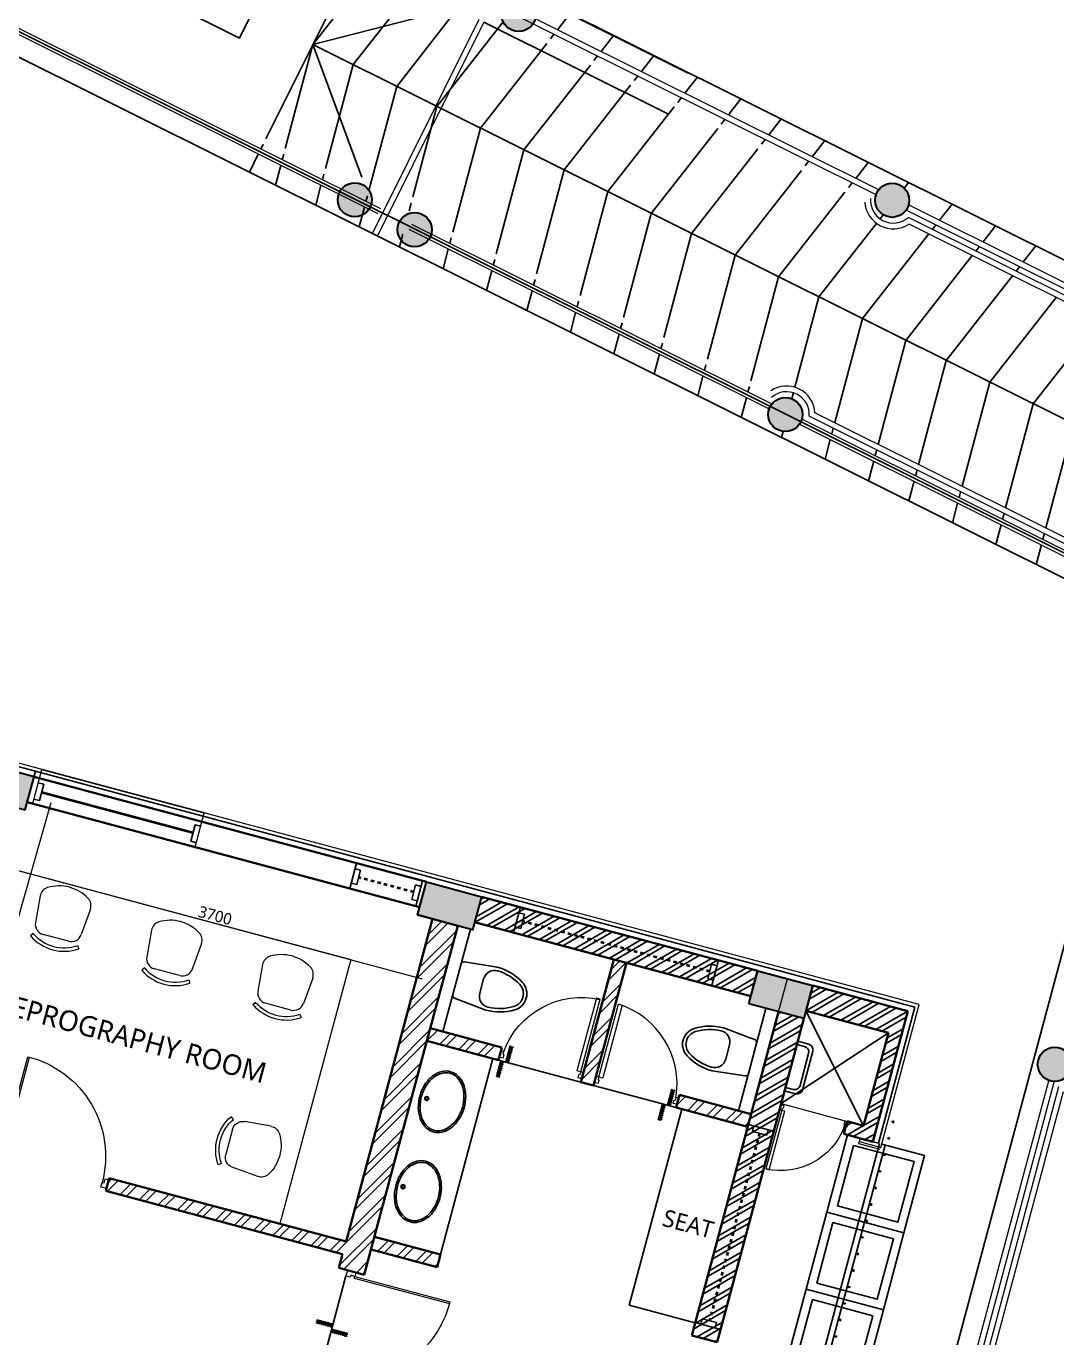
# Model space of a CAD drawing. Header units: millimetres. Extents: x 897770 to 1185420, y -692043 to -233237.
# Drawn here: x 955217 to 964262, y -363403 to -351896 of the extents above; entities that cross this region are included whole.
import ezdxf

# ---------------------------------------------------------------- set-up
doc = ezdxf.new("R2010")
doc.units = ezdxf.units.MM
doc.header["$MEASUREMENT"] = 0
doc.header["$PDMODE"] = 67
doc.linetypes.add('Dash', pattern=[6, 3, -3])
doc.layers.get('Defpoints').update_dxf_attribs({"color": 6})
for name, color, linetype in [('A-Anno Tags', 6, 'Continuous'), ('A-Ele 10', 3, 'Continuous'), ('A-Elevation', 4, 'Continuous'), ('A-Sanitory', 8, 'Continuous'), ('A-Steps', 3, 'Continuous'), ('A-Wall Patt', 8, 'Continuous'), ('A-Window', 4, 'Continuous'), ('S-Conc Patt', 9, 'Continuous')]:
    doc.layers.add(name, color=color, linetype=linetype)
for name, color, linetype, lineweight in [('A-Detail Lines', 8, 'Continuous', 25), ('A-Door', 4, 'Continuous', 9), ('A-Wall Sec', 1, 'Continuous', 30), ('A-WIN', 5, 'Continuous', 25), ('DW Tags', 7, 'Continuous', 13), ('ele l', 6, 'Continuous', 15), ('elevation', 4, 'Continuous', 13), ('frntr', 32, 'Continuous', 13), ('I-Furniture', 34, 'Continuous', 13), ('P-SANR-FIXT', 6, 'Continuous', 9), ('S-Concrete', 40, 'Continuous', 30), ('ST CLADDING PLAN', 6, 'Continuous', 9), ('text', 7, 'Continuous', 5)]:
    doc.layers.add(name, color=color, linetype=linetype, lineweight=lineweight)
doc.styles.get("Standard").update_dxf_attribs({"font": 'trebuc.ttf'})
doc.dimstyles.new('IIITD_WD_M @ 50', dxfattribs={"dimscale": 50, "dimtxt": 2, "dimasz": 0.5, "dimexe": 0.5, "dimexo": 0.25, "dimgap": 0.3, "dimtad": 1, "dimdec": 0, "dimrnd": 1, "dimzin": 0, "dimdsep": 46, "dimtxsty": 'Standard', "dimblk": 'ARCHTICK', "dimcen": 0.2, "dimdle": 1, "dimclrd": 8, "dimclre": 9, "dimadec": 0, "dimazin": 0, "dimtfac": 1, "dimtdec": 0, "dimtofl": 0, "dimtmove": 0, "dimatfit": 0, "dimfxl": 1, "dimtolj": 1, "dimtzin": 0, "dimlwd": -1, "dimlwe": -1, "dimarcsym": 0})

# ---------------------------------------------------------------- blocks, each defined once
blk = doc.blocks.new('wqwergtqwerg')
at = {"layer": 'A-Anno Tags'}
blk.add_lwpolyline([(544914.2, -431225.5), (546524.5, -430984.8), (546573.3, -431311.2), (544963, -431552)], close=True, dxfattribs=at)
blk = doc.blocks.new('A$C703F5119')
at = {"layer": 'A-Detail Lines'}
blk.add_line((-32, 13759), (-19, 13807), dxfattribs=at)
at = {"layer": 'A-WIN', "color": 2, "lineweight": 40, "elevation": 0}
blk.add_lwpolyline([(1363, 13266), (35, 13622)], dxfattribs=at)
blk.add_lwpolyline([(1363, 13266), (35, 13622)], dxfattribs=at)
at = {"layer": 'A-Window'}
blk.add_line((1382, 13142, 0), (-91, 13537), dxfattribs=at)
at = {"layer": 'A-Window', "elevation": 0}
for points in [[(1462, 13442), (37, 13823)], [(1431, 13326), (1383, 13339), (1344, 13194), (1392, 13181)]]:
    blk.add_lwpolyline(points, dxfattribs=at)
at = {"layer": 'A-Window'}
blk.add_lwpolyline([(6, 13707), (55, 13694), (16, 13550), (-33, 13563)], dxfattribs=at)
at = {"layer": 'ST CLADDING PLAN'}
for p, q in [((-43, 13524), (37, 13823)), ((1382, 13142, 0), (1462, 13442, 0)), ((1382, 13142, 0), (1430, 13129, 0))]:
    blk.add_line(p, q, dxfattribs=at)
blk = doc.blocks.new('block outer')
at = {"layer": 'S-Conc Patt'}
for points in [[(858410, -272461, 1), (858582, -272216, 1)], [(857012, -274107, -1), (857104, -273821, -1)], [(857497, -274349, 1), (857669, -274103, 1)]]:
    blk.add_hatch(color=256, dxfattribs=at).paths.add_polyline_path(points)
h = blk.add_hatch(color=256, dxfattribs=at)
edge = h.paths.add_edge_path()
edge.add_arc((861774, -273968), 150, 0, 360)
h = blk.add_hatch(color=256, dxfattribs=at)
edge = h.paths.add_edge_path()
edge.add_arc((860837, -275848), 150, 0, 360)
h = blk.add_hatch(color=256, dxfattribs=at)
edge = h.paths.add_edge_path()
edge.add_arc((863201, -281549), 150, 0, 360)
at = {"layer": 'A-Steps'}
for p, q in [((859985, -272853), (858423, -272074)), ((859806, -273211), (858191, -272406))]:
    blk.add_line(p, q, dxfattribs=at)
at = {"layer": 'ele l'}
for p, q in [((858146, -272383), (857209, -274263)), ((858191, -272406), (857254, -274285))]:
    blk.add_line(p, q, dxfattribs=at)
at = {"layer": 'S-Concrete'}
for centre in [(858496, -272338), (857058, -273964), (861774, -273968), (857583, -274226), (860837, -275848), (863201, -281549, 0)]:
    blk.add_circle(centre, 150, dxfattribs=at)
blk = doc.blocks.new('gf colmn')
at = {"layer": 'S-Conc Patt'}
for points in [[(706939, -274434), (707017, -274144), (706534, -274015), (706456, -274304)], [(709847, -275213), (709924, -274923), (709441, -274794), (709364, -275084)]]:
    blk.add_hatch(color=256, dxfattribs=at).paths.add_polyline_path(points)
at = {"layer": 'S-Concrete', "elevation": 0}
for points in [[(706456, -274304), (706534, -274015), (707017, -274144), (706939, -274434)], [(709364, -275084), (709441, -274794), (709924, -274923), (709847, -275213)]]:
    blk.add_lwpolyline(points, close=True, dxfattribs=at)
blk = doc.blocks.new('perg colmn')
at = {"color": 6}
blk.add_blockref('gf colmn', (151142, -5934, 0), dxfattribs=at)
blk = doc.blocks.new('Flush - 750 x 2100 mm-11-03_ff')
at = {"layer": 'A-Door'}
blk.add_arc((360, 24), 734, 185.7462, 267.6231, dxfattribs=at)
at = {"layer": 'ele l'}
for p, q in [((-395, 6), (-360, 6)), ((-395, 6), (-395, -50)), ((-360, 6), (-360, -24)), ((320, 6), (320, -24)), ((355, 6), (320, 6)), ((355, 6), (355, -50)), ((-395, -50), (-370, -50)), ((-370, -24), (-360, -24)), ((-370, -50), (-370, -24)), ((330, -50), (295, -50)), ((295, -710), (295, -50)), ((330, -24), (320, -24)), ((330, -50), (330, -24)), ((330, -50), (330, -710)), ((355, -50), (330, -50)), ((330, -710), (295, -710))]:
    blk.add_line(p, q, dxfattribs=at)
blk = doc.blocks.new('basin2')
for points in [[(278, -206, 0.12976), (261, -133, 0.106426), (201, -63, 0.084431), (116, -18, 0.073534), (7, 0, 0.073534), (-102, -14, 0.084431), (-188, -55, 0.106426), (-251, -122, 0.12976), (-272, -195, 0.12976), (-254, -269, 0.106426), (-194, -339, 0.084431), (-109, -383, 0.073534), (-1, -402, 0.073534), (108, -388, 0.084431), (195, -347, 0.106426), (258, -279, 0.12976)], [(263, -201, 0.119977), (247, -140, 0.106426), (192, -75, 0.084431), (111, -33, 0.073534), (7, -15, 0.073534), (-97, -28, 0.084431), (-180, -67, 0.106426), (-238, -130, 0.12976), (-257, -196, 0.009633), (-257, -201, 0.119977), (-240, -262, 0.106426), (-185, -327, 0.084431), (-104, -369, 0.073534), (0, -387, 0.073534), (104, -373, 0.084431), (187, -334, 0.106426), (245, -272, 0.12976), (263, -206, 0.009633)]]:
    blk.add_lwpolyline(points, format="xyb", close=True)
for radius in [17.8, 12.2]:
    blk.add_circle((-4, -64), radius)
blk = doc.blocks.new('weweewwer')
at = {"layer": 'A-Detail Lines'}
for p, q in [((958916, -372539, 0), (958848, -372521, 0)), ((958953, -372518, 0), (958856, -372492, 0)), ((958897, -372917, 0), (958988, -372579, 0)), ((958876, -372881, 0), (958951, -372600, 0)), ((958836, -372953, 0), (958740, -372927, 0)), ((958815, -372916, 0), (958747, -372898, 0))]:
    blk.add_line(p, q, dxfattribs=at)
for centre, start, end in [((958903, -372588, 0), 345, 75), ((958940, -372566, 0), 345, 75), ((958828, -372868, 0), 255, 345), ((958849, -372904, 0), 255, 345)]:
    blk.add_arc(centre, 50, start, end, dxfattribs=at)
blk = doc.blocks.new('trhedhyjeyrthe5654')
blk.add_line((959558, -373861, 0), (959569, -373863, 0))
blk.add_circle((959576, -373865, 0), 6.97)
blk = doc.blocks.new('ABL_Door_S - 1000 x 2100-11-3 Second Floor Lvl')
at = {"layer": 'A-Door'}
blk.add_arc((-450, -2.5), 900, 269.04503, 0, dxfattribs=at)
at = {"layer": 'ele l'}
for p, q in [((-500, 37.5), (-450, 37.5)), ((-500, -37.5), (-500, 37.5)), ((-450, 37.5), (-450, -2.5)), ((450, 37.5), (450, -2.5)), ((500, 37.5), (450, 37.5)), ((500, -37.5), (500, 37.5)), ((-500, -37.5), (-465, -37.5)), ((-465, -2.5), (-450, -2.5)), ((-465, -37.5), (-465, -2.5)), ((-465, -37.5), (-465, -902.4)), ((-450, -37.5), (-465, -37.5)), ((-450, -37.5), (-450, -902.5)), ((465, -2.5), (450, -2.5)), ((465, -37.5), (465, -2.5)), ((500, -37.5), (465, -37.5))]:
    blk.add_line(p, q, dxfattribs=at)
blk = doc.blocks.new('block rt')
at = {"layer": 'S-Conc Patt'}
h = blk.add_hatch(color=256, dxfattribs=at)
h.dxf.hatch_style = 1
h.paths.add_polyline_path([(853460, -278819), (853382, -279109), (854155, -279316), (854233, -279026)])
for points in [[(858082, -280368), (858159, -280079), (857676, -279949), (857599, -280239)], [(860989, -281147), (861067, -280858), (860584, -280728), (860506, -281018)]]:
    blk.add_hatch(color=256, dxfattribs=at).paths.add_polyline_path(points)
at = {"layer": 'S-Concrete'}
for points in [[(854155, -279316), (854233, -279026), (853460, -278819), (853382, -279109)], [(857599, -280239), (857676, -279949), (858159, -280079), (858082, -280368)], [(860506, -281018), (860584, -280728), (861067, -280858), (860989, -281147)]]:
    blk.add_lwpolyline(points, close=True, dxfattribs=at)
blk = doc.blocks.new('block rt lft')
at = {"color": 6}
blk.add_blockref('block rt', (0, 0), dxfattribs=at)
blk = doc.blocks.new('ERGTERGER')
at = {"layer": 'A-Window'}
for p, q in [((958058, -359462, 0), (958117, -359240, 0)), ((958104, -359288, 0), (958152, -359301, 0)), ((958119, -359427, 0), (958152, -359301, 0)), ((958070, -359414, 0), (958119, -359427, 0)), ((958602, -359556, 0), (958635, -359430, 0)), ((958635, -359430, 0), (958684, -359443, 0)), ((958637, -359617, 0), (958697, -359395, 0)), ((958602, -359556, 0), (958650, -359569, 0))]:
    blk.add_line(p, q, dxfattribs=at)
at = {"layer": 'A-Window', "color": 2, "linetype": 'Dash', "lineweight": 40, "ltscale": 10}
blk.add_line((958619, -359493, 0), (958136, -359364, 0), dxfattribs=at)
blk = doc.blocks.new('VENT IIITD ACAD 1900')
at = {"layer": 'A-Window'}
for p, q in [((955419, -358755, 0), (955479, -358533, 0)), ((955466, -358581, 0), (955514, -358594, 0)), ((955481, -358720, 0), (955514, -358594, 0)), ((955432, -358707, 0), (955481, -358720, 0)), ((957158, -359221, 0), (957218, -358999, 0)), ((957123, -359160, 0), (957156, -359034, 0)), ((957156, -359034, 0), (957205, -359047, 0)), ((957123, -359160, 0), (957171, -359173, 0))]:
    blk.add_line(p, q, dxfattribs=at)
at = {"layer": 'A-Window', "color": 2, "linetype": 'Dash', "lineweight": 40, "ltscale": 10}
blk.add_line((957140, -359097, 0), (955497, -358657, 0), dxfattribs=at)
blk = doc.blocks.new('erhgswrtyw2435y435y')
at = {"layer": 'A-Wall Patt'}
for p, q in [((813016, -360501, 0), (804526, -358226, 0)), ((812696, -361696, 0), (813016, -360501, 0)), ((812648, -361683, 0), (812696, -361696, 0))]:
    blk.add_line(p, q, dxfattribs=at)
at = {"layer": 'ST CLADDING PLAN'}
for p, q in [((813053, -360479, 0), (804485, -358184, 0)), ((812717, -361732, 0), (813053, -360479, 0)), ((812529, -361682, 0), (812537, -361653, 0)), ((812529, -361682, 0), (812717, -361732, 0))]:
    blk.add_line(p, q, dxfattribs=at)
at = {"layer": 'A-Window', "ltscale": 5}
for name, p in [('ERGTERGER', (-150001, 0)), ('VENT IIITD ACAD 1900', (-145924, -1092, 0))]:
    blk.add_blockref(name, p, dxfattribs=at)
at = {"layer": 'A-Window', "ltscale": 5, "rotation": 90}
blk.add_blockref('VENT IIITD ACAD 1900', (452556, -1318749), dxfattribs=at)
blk = doc.blocks.new('chair1')
at = {"layer": 'frntr'}
for p, q in [((-320, 228), (-84, 207)), ((16, 201), (42, 219)), ((1, 115), (1, -115)), ((-320, -228), (-84, -207)), ((16, -201), (42, -219))]:
    blk.add_line(p, q, dxfattribs=at)
for centre, radius, start, end in [((-108, 0), 351, 148.407, 211.593), ((-328, 135), 92.9, 85.0303, 148.407), ((-92, 115), 92.9, 0, 85.0303), ((-278, 0), 356, 325.6197, 34.3803), ((-278, 0), 387, 325.6197, 34.3803), ((-92, -115), 92.9, 274.9697, 0), ((-328, -135), 92.9, 211.593, 274.9697)]:
    blk.add_arc(centre, radius, start, end, dxfattribs=at)
blk = doc.blocks.new('_ArchTick')
at = {"color": 0, "linetype": 'ByBlock', "const_width": 0.15}
blk.add_lwpolyline([(-0.5, -0.5), (0.5, 0.5)], dxfattribs=at)
blk = doc.blocks.new('*D2665')
at = {"layer": 'Defpoints', "color": 0, "transparency": 16777216}
for p in [(955071, -359283, 0), (958645, -360240, 0), (958645, -360240)]:
    blk.add_point(p, dxfattribs=at)
at = {"layer": 'P-SANR-FIXT', "color": 8, "transparency": 16777216}
blk.add_line((955023, -359270), (958693, -360253), dxfattribs=at)
at = {"layer": 'P-SANR-FIXT', "color": 9, "transparency": 16777216}
for p, q in [((955071, -359283), (955077, -359259)), ((958645, -360240), (958651, -360216))]:
    blk.add_line(p, q, dxfattribs=at)
at = {"layer": 'P-SANR-FIXT', "color": 8, "transparency": 16777216, "xscale": 25, "yscale": 25, "zscale": 25}
for p, rotation in [((955071, -359283), 164.999983372317), ((958645, -360240), 344.999983372317)]:
    blk.add_blockref('_ArchTick', p, dxfattribs=dict(at, rotation=rotation))
at = {"layer": 'P-SANR-FIXT', "color": 0, "transparency": 16777216, "insert": (956875, -359698), "char_height": 100, "attachment_point": 5, "rotation": 345}
blk.add_mtext('\\A1;3700', dxfattribs=at)
blk = doc.blocks.new('*D2666')
at = {"layer": 'Defpoints', "color": 0, "transparency": 16777216}
for p in [(955275, -358716, 0), (954450, -361601, 0), (954595, -361643)]:
    blk.add_point(p, dxfattribs=at)
at = {"layer": 'P-SANR-FIXT', "color": 8, "transparency": 16777216}
blk.add_line((955434, -358710), (954582, -361691), dxfattribs=at)
at = {"layer": 'P-SANR-FIXT', "color": 9, "transparency": 16777216}
for p, q in [((955324, -358730), (955444, -358765)), ((954499, -361615), (954619, -361649))]:
    blk.add_line(p, q, dxfattribs=at)
at = {"layer": 'P-SANR-FIXT', "color": 8, "transparency": 16777216, "xscale": 25, "yscale": 25, "zscale": 25}
for p, rotation in [((955420, -358758), 74.0451740225197), ((954595, -361643), 254.0451740225197)]:
    blk.add_blockref('_ArchTick', p, dxfattribs=dict(at, rotation=rotation))
at = {"layer": 'P-SANR-FIXT', "color": 0, "transparency": 16777216, "insert": (954944, -360182), "char_height": 100, "attachment_point": 5, "rotation": 74.0452}
blk.add_mtext('\\A1;3000', dxfattribs=at)

msp = doc.modelspace()

# ---------------------------------------------------------------- hatches: boundary and pattern name
at = {"layer": 'A-Detail Lines'}
h = msp.add_hatch(dxfattribs=at)
h.set_pattern_fill('ANSI31', color=256, scale=100, angle=75, style=0)
h.set_pattern_definition([(210, (991390.4, -360503.318), (-6.25, 10.8253175), [])])
h.paths.add_polyline_path([(959426, -360982.9), (959464, -360841.1), (959492.8, -360848.8), (959454.8, -360990.6)])
h.paths.add_polyline_path([(959343.9, -361112.8), (959381.9, -360971.1), (959410.7, -360978.8), (959372.7, -361120.5)])
h = msp.add_hatch(dxfattribs=at)
h.set_pattern_fill('ANSI31', color=256, scale=100, angle=75, style=0)
h.set_pattern_definition([(210, (992809.904, -360883.673), (-6.25, 10.8253175), [])])
h.paths.add_polyline_path([(960845.5, -361363.2), (960883.5, -361221.5), (960912.3, -361229.2), (960874.3, -361370.9)])
h.paths.add_polyline_path([(960763.4, -361493.2), (960801.4, -361351.4), (960830.2, -361359.1), (960792.2, -361500.9)])
h = msp.add_hatch(dxfattribs=at)
h.set_pattern_fill('ANSI31', color=256, scale=100, angle=345, style=0)
h.set_pattern_definition([(120, (958377.32, -395292.299), (10.8253175, 6.25), [])])
h.paths.add_polyline_path([(957897.8, -363327.9), (958039.5, -363365.9), (958031.8, -363394.7), (957890, -363356.7)])
h.paths.add_polyline_path([(957767.8, -363245.8), (957909.6, -363283.8), (957901.9, -363312.6), (957760.1, -363274.6)])
at = {"layer": 'A-Wall Patt'}
h = msp.add_hatch(dxfattribs=at)
h.set_pattern_fill('ANSI32', color=256, scale=300, angle=345, style=0)
h.paths.add_polyline_path([(959212.2, -359533.1), (959152.7, -359755.3), (961577.2, -360404.9), (961636.7, -360182.8)])
h = msp.add_hatch(dxfattribs=at)
h.set_pattern_fill('ANSI32', color=256, scale=400, style=0)
h.paths.add_polyline_path([(958733.7, -360797.4), (959004.2, -359788), (958782, -359728.4), (958023.7, -362558.6), (955946, -362001.9), (955916.2, -362113), (957993.9, -362669.7), (957961.5, -362790.4), (958183.7, -362850)])
h = msp.add_hatch(dxfattribs=at)
h.set_pattern_fill('ANSI32', color=256, scale=400, style=0)
h.paths.add_polyline_path([(960485.7, -360112.5), (960374.6, -360082.7), (960086, -361159.7), (960197.1, -361189.5)])
h = msp.add_hatch(dxfattribs=at)
h.set_pattern_fill('ANSI32', color=256, scale=300, angle=345, style=0)
h.set_pattern_definition([(30, (962490.21, -361585.22), (-56.25, 97.428), []), (30, (962541.44, -361598.95), (-56.25, 97.428), [])])
h.paths.add_polyline_path([(962566.6, -361541.9), (962421.7, -361503.1), (962419.5, -361511.4), (962426.7, -361513.4), (962415, -361557.2), (962407.7, -361555.2), (962391.9, -361614.2), (962425.8, -361623.3), (962425.8, -361623.3), (962536.8, -361653)], flags=17)
h.paths.add_polyline_path([(962955.2, -360536.1), (962119.7, -360312.2), (962060.1, -360534.3), (962784.6, -360728.5), (962536.8, -361653), (962647.9, -361682.8)])
h = msp.add_hatch(dxfattribs=at)
h.set_pattern_fill('ANSI32', color=256, scale=300, angle=345, style=0)
h.paths.add_polyline_path([(961220.2, -364077.7), (961118, -364050.3), (961088.3, -364161.4), (961170.8, -364183.5)])
h.paths.add_polyline_path([(961220.2, -364077.7), (961170.8, -364183.5), (961729.8, -364333.3), (961740, -364217)])
h.paths.add_polyline_path([(961842.5, -364244.4), (961740, -364217), (961729.8, -364333.3), (961812.7, -364355.5)])
h.paths.add_polyline_path([(961118, -364050.3), (960895.9, -363990.8), (960740.6, -364570.3), (960962.7, -364629.9)])
h.paths.add_polyline_path([(961058.9, -363382.3), (961281.1, -363441.8), (962042, -360602), (961819.8, -360542.4)])
h = msp.add_hatch(dxfattribs=at)
h.set_pattern_fill('ANSI32', color=256, scale=400, style=0)
h.paths.add_polyline_path([(959391.3, -360854.5), (958763.5, -360686.3), (958733.7, -360797.4), (959361.6, -360965.6)])
h = msp.add_hatch(dxfattribs=at)
h.set_pattern_fill('ANSI32', color=256, scale=400, style=0)
h.paths.add_polyline_path([(961579.1, -361440.7), (960951.3, -361272.5), (960921.5, -361383.6), (961549.4, -361551.8)])
h = msp.add_hatch(dxfattribs=at)
h.set_pattern_fill('ANSI32', color=256, scale=400, style=0)
h.paths.add_polyline_path([(958852.6, -362672), (958273, -362516.7), (958243.2, -362627.8), (958822.8, -362783.1)], flags=17)

# ---------------------------------------------------------------- linework, layer by layer
at = {"layer": 'A-Anno Tags'}
msp.add_line((965790.9, -356074.1, 0), (957733, -352056.9, 0), dxfattribs=at)
at = {"layer": 'A-Anno Tags', "elevation": 0}
msp.add_lwpolyline([(958163.2, -353221.1), (957733, -352056.9), (958989.8, -351733.7)], dxfattribs=at)
at = {"layer": 'A-Detail Lines'}
for p, q in [((962566.6, -361541.9, 0), (962060.1, -360534.3, 0)), ((961842.2, -361347.8, 0), (962784.6, -360728.5, 0)), ((959464, -360841.1, 0), (959426, -360982.9, 0)), ((959381.9, -360971.1, 0), (959343.5, -361114.5, 0)), ((959361.6, -360965.6, 0), (960086, -361159.7, 0)), ((960197.1, -361189.5, 0), (960921.5, -361383.6, 0)), ((960883.5, -361221.5, 0), (960845.5, -361363.2, 0)), ((960801.4, -361351.4, 0), (960763, -361494.8, 0)), ((958023.5, -362858.8, 0), (957777.6, -363776.4, 0)), ((957909.6, -363283.8, 0), (957766.2, -363245.4, 0)), ((958039.5, -363365.9, 0), (957897.8, -363327.9, 0))]:
    msp.add_line(p, q, dxfattribs=at)
at = {"layer": 'A-Detail Lines', "elevation": 0}
for points in [[(958268.2, -351373.9), (957733, -352056.9), (957489.9, -352969.3)], [(958621.5, -351550), (958086.3, -352233.1), (957843.2, -353145.5)], [(959003.5, -351740.5), (958468.4, -352423.5), (958225.3, -353335.9)], [(959404, -351856.4), (958821.7, -352599.7), (958610.2, -353393.5)], [(959990.7, -351785.7), (959880.5, -351926.4)], [(959849, -351966.5), (959817.5, -352006.7)], [(960372.8, -351976.1), (960262.6, -352116.8)], [(959786.1, -352046.9), (959203.7, -352790.2), (958960.7, -353702.6)], [(960231.1, -352157), (960199.6, -352197.2)], [(960726.1, -352152.3), (960615.9, -352293)], [(960168.1, -352237.4), (959585.8, -352980.6), (959342.7, -353893)], [(960521.4, -352413.5), (959939.1, -353156.8), (959696.1, -354069.2)], [(960584.4, -352333.2), (960552.9, -352373.3)], [(961108.2, -352342.8), (960997.9, -352483.4)], [(960966.5, -352523.6), (960935, -352563.8)], [(961490.2, -352533.2), (961380, -352673.9)], [(960903.5, -352604), (960321.2, -353347.2), (960078.1, -354259.6)], [(961348.5, -352714.1), (961317.1, -352754.3)], [(961843.6, -352709.4), (961733.3, -352850.1)], [(961285.6, -352794.5), (960703.2, -353537.7), (960460.2, -354450.1)], [(961701.8, -352890.2), (961670.4, -352930.4)], [(962225.6, -352899.8), (962115.4, -353040.5)], [(957476.8, -353018.6), (957463.6, -353068)], [(961638.9, -352970.6), (961056.6, -353713.9), (960813.5, -354626.3)], [(957450.5, -353117.3), (957404.5, -353289.8)], [(962083.9, -353080.7), (962052.4, -353120.9)], [(962607.7, -353090.3), (962497.5, -353231)], [(957830.1, -353194.8), (957817, -353244.1)], [(962021, -353161.1), (961438.6, -353904.3), (961195.6, -354816.7)], [(957803.8, -353293.4), (957757.9, -353465.9)], [(962403, -353351.5), (961820.7, -354094.8), (961577.6, -355007.2)], [(962466, -353271.2), (962434.5, -353311.4)], [(962961, -353266.5), (962922.1, -353316.1)], [(958212.2, -353385.3), (958199, -353434.6)], [(958595.9, -353447.1), (958577.4, -353516.6)], [(963343.1, -353456.9), (963232.8, -353597.6)], [(958185.9, -353483.9), (958139.9, -353656.4)], [(962738.2, -353550.8), (962710.7, -353586)], [(962679.8, -353625.4), (962174, -354270.9), (961962.9, -355063.4)], [(963201.4, -353637.8), (963169.9, -353678)], [(963725.1, -353647.4), (963614.9, -353788.1)], [(958523.1, -353720.6), (958493.2, -353832.6)], [(958947.5, -353751.9), (958934.4, -353801.2)], [(963138.4, -353718.2), (962556.1, -354461.4), (962313, -355373.8)], [(964078.4, -353823.5), (963968.2, -353964.2)], [(958921.3, -353850.5), (958875.3, -354023)], [(959329.6, -353942.3), (959316.5, -353991.7)], [(963520.5, -353908.6), (962938.1, -354651.9), (962695.1, -355564.3)], [(963583.4, -353828.3), (963551.9, -353868.5)], [(959303.3, -354041), (959257.4, -354213.5)], [(963936.7, -354004.4), (963905.3, -354044.6)], [(959682.9, -354118.5), (959669.8, -354167.8)], [(963873.8, -354084.8), (963291.4, -354828), (963048.4, -355740.4)], [(959656.6, -354217.1), (959610.7, -354389.6)], [(964255.8, -354275.2), (963673.5, -355018.5), (963430.4, -355930.9)], [(960065, -354309), (960051.8, -354358.3)], [(960038.7, -354407.6), (959992.7, -354580.1)], [(960447, -354499.4), (960433.9, -354548.8)], [(964637.9, -354465.7), (964055.6, -355209), (963812.5, -356121.4)], [(960420.8, -354598.1), (960374.8, -354770.6)], [(960800.4, -354675.6), (960787.2, -354724.9)], [(964991.2, -354641.9), (964408.9, -355385.1), (964165.8, -356297.5)], [(960774.1, -354774.2), (960728.1, -354946.7)], [(961156.1, -354964.7), (961110.2, -355137.2)], [(961182.4, -354866), (961169.3, -354915.4)], [(961564.5, -355056.5), (961551.3, -355105.8)], [(961538.2, -355155.2), (961492.3, -355327.7)], [(961950, -355111.8), (961936.2, -355163.4)], [(962299.9, -355423.1), (962286.7, -355472.5)], [(961859.6, -355451.1), (961845.6, -355503.8)], [(962273.6, -355521.8), (962227.6, -355694.3)], [(962681.9, -355613.6), (962668.8, -355662.9)], [(962655.7, -355712.2), (962609.7, -355884.8)], [(963009, -355888.4), (962963, -356060.9)], [(963035.2, -355789.8), (963022.1, -355839.1)], [(963417.3, -355980.2), (963404.2, -356029.5)], [(963391, -356078.9), (963345.1, -356251.4)], [(963799.4, -356170.7), (963786.2, -356220)], [(963773.1, -356269.3), (963727.1, -356441.9)], [(964152.7, -356346.8), (964139.5, -356396.2)], [(964126.4, -356445.5), (964080.5, -356618)]]:
    msp.add_lwpolyline(points, dxfattribs=at)
at = {"layer": 'A-Door'}
msp.add_line((961842.2, -361347.8, 0), (962566.6, -361541.9, 0), dxfattribs=at)
at = {"layer": 'A-Door', "elevation": 0}
msp.add_lwpolyline([(955070.9, -359282.8), (958065.3, -360085.1), (957444.1, -362403.3)], dxfattribs=at)
at = {"layer": 'A-Ele 10'}
for p, q in [((959358, -351470.2, 0), (967628.3, -355593.3, 0)), ((965087, -357119.8, 0), (962953.9, -365080.6, 0)), ((962162.3, -363726.8, 0), (962705.9, -361698.3, 0)), ((962210.6, -363739.7, 0), (962754.2, -361711.3, 0))]:
    msp.add_line(p, q, dxfattribs=at)
at = {"layer": 'A-Elevation'}
for p, q in [((958852.6, -362672, 0), (959313.3, -360952.7, 0)), ((960509.1, -363115.9, 0), (960969.8, -361396.5, 0)), ((960509.1, -363115.9, 0), (961088.7, -363271.2, 0))]:
    msp.add_line(p, q, dxfattribs=at)
at = {"layer": 'A-Elevation', "elevation": 0}
for points in [[(962725.2, -361703.5), (963101.9, -361804.4), (962920.7, -362480.6), (962244.6, -362299.4), (962425.7, -361623.3), (962536.8, -361653)], [(961993.3, -363681.5), (961882.2, -363651.7), (962063.4, -362975.6), (962739.6, -363156.7), (962558.4, -363832.9), (962181.7, -363731.9)]]:
    msp.add_lwpolyline(points, dxfattribs=at)
for points in [[(962478.8, -361715.1), (963010, -361857.5), (962867.7, -362388.7), (962336.4, -362246.4)], [(962063.4, -362975.6), (962739.6, -363156.7), (962920.7, -362480.6), (962244.6, -362299.4)], [(962155.3, -362922.5), (962686.5, -363064.9), (962828.9, -362533.6), (962297.6, -362391.3)], [(962116.4, -363067.4), (962647.7, -363209.8), (962505.3, -363741), (961974.1, -363598.7)]]:
    msp.add_lwpolyline(points, close=True, dxfattribs=at)
at = {"layer": 'A-Sanitory'}
for p, q in [((958874.5, -360716.1, 0), (959115.3, -359817.7, 0)), ((961708.8, -360512.7, 0), (961468.1, -361411, 0))]:
    msp.add_line(p, q, dxfattribs=at)
at = {"layer": 'A-Sanitory', "linetype": 'ByBlock', "elevation": 0}
for points in [[(959250.3, -360528), (958975.9, -360422.2, -0.3844117), (958960.8, -360392.3), (959034.2, -360122.2, -0.3839037), (959062.3, -360104, -0.0014344), (959351.3, -360151.4, -0.1406413), (959571, -360283.3, -0.2597375), (959605.5, -360422.4, -0.2597375), (959505.3, -360525, -0.1394708)], [(959197.6, -360378.8), (959231.6, -360253.7, -0.4229613), (959357.2, -360184.2, -0.1318903), (959549, -360303.7, -0.2597375), (959576.5, -360414.5, -0.2597375), (959496.7, -360496.2, -0.1318903), (959270.8, -360502.3, -0.4229613)], [(961236.6, -361060.2), (961527.2, -361105.8, 0.3844117), (961555.2, -361087.5), (961626.8, -360816.8, 0.3839037), (961611.5, -360787.1, 0.0014344), (961337.5, -360683.6, 0.1406413), (961081.3, -360688, 0.2597375), (960981.9, -360791.2, 0.2597375), (961017.4, -360930.1, 0.1394708)], [(961356.9, -360957.4), (961390, -360832, 0.4229613), (961316, -360709.1, 0.1318903), (961090.1, -360716.7, 0.2597375), (961010.9, -360798.9, 0.2597375), (961039.1, -360909.5, 0.1318903), (961231.8, -361027.7, 0.4229613)]]:
    msp.add_lwpolyline(points, format="xyb", close=True, dxfattribs=at)
at = {"layer": 'A-Sanitory', "linetype": 'ByBlock'}
for centre, start, end in [((959347.2, -360176.1, 0), 74.64279, 80.5217), ((961328.7, -360707, 0), 69.4783, 75.35721)]:
    msp.add_arc(centre, 25, start, end, dxfattribs=at)
at = {"layer": 'A-Steps'}
for p, q in [((943380.9, -346075, 0), (965176.2, -356940.8, 0)), ((943291.6, -346254, 0), (965087, -357119.8, 0)), ((958112.3, -351296.1, 0), (957320.3, -352884.8, 0)), ((957253.4, -353019, 0), (957175.3, -353175.5, 0)), ((957298, -352929.5, 0), (957275.7, -352974.3, 0))]:
    msp.add_line(p, q, dxfattribs=at)
at = {"layer": 'A-Wall Patt'}
for p, q in [((962647.9, -361682.8, 0), (962696.2, -361695.7, 0)), ((962696.2, -361695.7, 0), (962647.9, -361682.8, 0))]:
    msp.add_line(p, q, dxfattribs=at)
at = {"layer": 'A-Wall Sec'}
for p, q in [((955226.2, -358703.2, 0), (955285.7, -358481, 0)), ((958669.7, -359625.9, 0), (958729.3, -359403.7, 0)), ((958782, -359728.4, 0), (959004.2, -359788, 0))]:
    msp.add_line(p, q, dxfattribs=at)
at = {"layer": 'A-Wall Sec', "lineweight": 35}
for p, q in [((955285.7, -358481, 0), (958729.3, -359403.7, 0)), ((955226.2, -358703.2, 0), (958669.7, -359625.9, 0)), ((961636.7, -360182.8, 0), (959212.2, -359533.1, 0)), ((958023.7, -362558.6, 0), (958782, -359728.4, 0)), ((958733.7, -360797.4, 0), (959004.2, -359788, 0)), ((961577.2, -360404.9, 0), (959152.7, -359755.3, 0)), ((960086, -361159.7, 0), (960374.6, -360082.7, 0)), ((960102.8, -361096.9, 0), (960356.5, -360150.3, 0)), ((960485.7, -360112.5, 0), (960197.1, -361189.5, 0)), ((962955.2, -360536.1, 0), (962119.7, -360312.2, 0)), ((961819.8, -360542.4, 0), (961058.9, -363382.3, 0)), ((961812.4, -361458.9, 0), (962042, -360602, 0)), ((962060.1, -360534.3, 0), (962060.1, -360534.3, 0)), ((962060.1, -360534.3, 0), (962784.6, -360728.5, 0)), ((962647.9, -361682.8, 0), (962955.2, -360536.1, 0)), ((959391.3, -360854.5, 0), (958763.5, -360686.3, 0)), ((962784.6, -360728.5, 0), (962566.6, -361541.9, 0)), ((958183.7, -362850, 0), (958733.7, -360797.4, 0)), ((958733.7, -360797.4, 0), (959361.6, -360965.6, 0)), ((959361.6, -360965.6, 0), (959391.3, -360854.5, 0)), ((960197.1, -361189.5, 0), (960086, -361159.7, 0)), ((960951.3, -361272.5, 0), (960921.5, -361383.6, 0)), ((961579.1, -361440.7, 0), (960951.3, -361272.5, 0)), ((960921.5, -361383.6, 0), (961549.4, -361551.8, 0)), ((961281.1, -363441.8, 0), (961812.4, -361458.9, 0)), ((962391.9, -361614.2, 0), (962421.7, -361503.1, 0)), ((962421.7, -361503.1, 0), (962566.6, -361541.9, 0)), ((962391.9, -361614.2, 0), (962647.9, -361682.8, 0)), ((962536.8, -361653, 0), (962647.9, -361682.8, 0)), ((962647.9, -361682.8, 0), (962536.8, -361653, 0)), ((962536.8, -361653, 0), (962647.9, -361682.8, 0)), ((955916.2, -362113, 0), (955946, -362001.9, 0)), ((958023.7, -362558.6, 0), (955946, -362001.9, 0)), ((955916.2, -362113, 0), (957993.9, -362669.7, 0)), ((958852.6, -362672, 0), (958273, -362516.7, 0)), ((957961.5, -362790.4, 0), (957993.9, -362669.7, 0)), ((958243.2, -362627.8, 0), (958822.8, -362783.1, 0)), ((958822.8, -362783.1, 0), (958852.6, -362672, 0)), ((958183.7, -362850, 0), (957961.5, -362790.4, 0)), ((961281.1, -363441.8, 0), (961058.9, -363382.3, 0))]:
    msp.add_line(p, q, dxfattribs=at)
at = {"layer": 'DW Tags'}
msp.add_line((961819.8, -360542.4, 0), (961897.5, -360252.7, 0), dxfattribs=at)
at = {"layer": 'ele l'}
for p, q in [((964191.1, -361139.6, 0), (963123, -365125.9, 0)), ((964239.4, -361152.5, 0), (963171.3, -365138.8, 0)), ((964278, -361201.7, 0), (963219.6, -365151.8, 0)), ((964318.2, -361244.7, 0), (963267.9, -365164.7, 0))]:
    msp.add_line(p, q, dxfattribs=at)
at = {"layer": 'elevation', "color": 6, "elevation": 0}
for points in [[(962705.5, -353334.8), (959256.4, -351615.2)], [(962683.2, -353379.5), (959227.4, -351656.7)], [(958305.1, -353543.3), (955119.1, -351955)], [(958305.1, -353543.3), (955119.1, -351955)], [(958328.7, -353499.2), (955141.4, -351910.2)], [(958328.7, -353499.2), (955141.4, -351910.2)], [(962970.3, -353466.7), (966130.9, -355042.4)], [(962948, -353511.5), (966107.3, -355086.5)], [(966030.8, -355104.3), (962959.2, -353573)], [(961746.3, -355258.9), (958578.4, -353679.6)], [(961768.6, -355214.2), (958600.7, -353634.8)], [(965978.8, -355134.2), (962964.8, -353631.6)], [(965190, -356864), (962089.2, -355318.1)], [(965184.4, -356805.3), (962139.3, -355287.2)], [(962011, -355390.9), (965170.3, -356965.9)], [(962033.3, -355346.1), (965193.9, -356921.8)]]:
    msp.add_lwpolyline(points, dxfattribs=at)
at = {"layer": 'elevation', "color": 6}
for centre, radius, start, end in [((962826.8, -353423.1, 0), 250, 183.50203, 303.50203), ((962826.8, -353423.1, 0), 200, 175.52634, 311.47772), ((961889.8, -355302.5, 0), 250, 3.50203, 123.50203), ((961889.8, -355302.5, 0), 200, 355.52634, 131.47772)]:
    msp.add_arc(centre, radius, start, end, dxfattribs=at)
at = {"layer": 'ST CLADDING PLAN'}
for p, q in [((962523.9, -361701.3, 0), (962536.8, -361653, 0)), ((962712.2, -361751.8, 0), (962523.9, -361701.3, 0)), ((962529.1, -361682, 0), (962536.8, -361653, 0)), ((962529.1, -361682, 0), (962717.4, -361732.5, 0))]:
    msp.add_line(p, q, dxfattribs=at)

# ---------------------------------------------------------------- block references
at = {"color": 6}
for name, p in [('block rt lft', (101053, -79454.6, 0)), ('perg colmn', (101053, -79454.6, 0)), ('block outer', (101043, -79454.6, 0))]:
    msp.add_blockref(name, p, dxfattribs=at)
at = {"layer": 'A-Anno Tags', "rotation": 324.9999694210782}
msp.add_blockref('wqwergtqwerg', (756752.3, 314811.6, 0), dxfattribs=at)
at = {"layer": 'A-Anno Tags'}
msp.add_blockref('A$C703F5119', (955317.4, -372240, 0), dxfattribs=at)
at = {"layer": 'A-Detail Lines'}
msp.add_blockref('erhgswrtyw2435y435y', (150000, 0, 0), dxfattribs=at)
at = {"layer": 'A-Door', "xscale": -1}
for name, p, rotation in [('Flush - 750 x 2100 mm-11-03_ff', (959752.3, -361033.5, 0), 164.9999999966016), ('ABL_Door_S - 1000 x 2100-11-3 Second Floor Lvl', (955448.1, -361928, 0), 165.0965534873446), ('ABL_Door_S - 1000 x 2100-11-3 Second Floor Lvl', (957943.2, -363303.2, 0), 75.00000000241909)]:
    msp.add_blockref(name, p, dxfattribs=dict(at, rotation=rotation))
at = {"layer": 'A-Door', "rotation": 165.0000000031524}
msp.add_blockref('Flush - 750 x 2100 mm-11-03_ff', (960549.2, -361247.1, 0), dxfattribs=at)
at = {"layer": 'A-Door', "xscale": -0.8100000000106472, "yscale": 0.8099999999980123, "zscale": 0.81, "rotation": 344.9999999964643}
msp.add_blockref('Flush - 750 x 2100 mm-11-03_ff', (962116.4, -361435.2, 0), dxfattribs=at)
at = {"layer": 'A-Sanitory', "rotation": 74.99999999896144}
msp.add_blockref('basin2', (958671.3, -361283.3, 0), dxfattribs=at)
at = {"layer": 'A-Sanitory', "xscale": -1, "rotation": 75.00000000064738}
msp.add_blockref('basin2', (958461.9, -362064.7, 0), dxfattribs=at)
at = {"layer": 'ele l', "xscale": -1}
for name, p, rotation in [('weweewwer', (-54767.5, -204395, 0), 149.9999999998924), ('trhedhyjeyrthe5654', (-55122.6, -205498.9, 0), 150.0001010881645), ('trhedhyjeyrthe5654', (-55161.4, -205643.8, 0), 150.0001010883893), ('trhedhyjeyrthe5654', (-55277.9, -206078.5, 0), 150.000101088197), ('trhedhyjeyrthe5654', (-55316.7, -206223.4, 0), 150.0001010899439), ('trhedhyjeyrthe5654', (-55355.5, -206368.3, 0), 150.0001010899439), ('trhedhyjeyrthe5654', (-55433.2, -206658, 0), 150.000101088197), ('trhedhyjeyrthe5654', (-55472, -206802.9, 0), 150.000101088197), ('trhedhyjeyrthe5654', (-55588.5, -207237.6, 0), 150.0001010874782)]:
    msp.add_blockref(name, p, dxfattribs=dict(at, rotation=rotation))
at = {"layer": 'ele l'}
for p, rotation in [((3173.9, 12067.2, 0), 359.9999948084983), ((3173.9, 12067.2, 0), 359.9999948049711), ((3135.1, 11922.3, 0), 359.9999948049711), ((2979.8, 11342.8, 0), 359.9999948094634), ((2863.3, 10908.1, 0), 359.9999948071342), ((2824.5, 10763.2, 0), 359.9999948071342), ((2746.8, 10473.5, 0), 359.9999948006947)]:
    msp.add_blockref('trhedhyjeyrthe5654', p, dxfattribs=dict(at, rotation=rotation))
at = {"layer": 'I-Furniture', "rotation": 254.9992816477062}
for p in [(955477.2, -359893.4, 0), (956453, -360194.9, 0), (957428.7, -360496.4, 0)]:
    msp.add_blockref('chair1', p, dxfattribs=at)
at = {"layer": 'I-Furniture', "extrusion": (0, 0, -1), "zscale": -1, "rotation": 14.99999999534471}
msp.add_blockref('chair1', (-956998.5, -361684.7), dxfattribs=at)

# ---------------------------------------------------------------- texts
at = {"layer": 'A-Anno Tags'}
msp.add_text('SEAT', height=150, rotation=345, dxfattribs=at).set_placement((960790.3, -362417.2, 0))
at = {"layer": 'text', "insert": (956136.5, -360769.6, 0), "char_height": 180, "attachment_point": 5, "rotation": 345}
msp.add_mtext('REPROGRAPHY ROOM  ', dxfattribs=at)

# ---------------------------------------------------------------- dimensions: what is measured, and where the dimension line sits
at = {"layer": 'P-SANR-FIXT'}
for p1, p2, distance, picture, middle in [((955274.5, -358716.1, 0), (954449.7, -361601, 0), 151.5, '*D2666', (954944.4, -360182.1)), ((955070.9, -359282.8, 0), (958644.8, -360240.4, 0), 0, '*D2665', (956874.9, -359697.9))]:
    dim = msp.add_aligned_dim(p1=p1, p2=p2, distance=distance, dimstyle='IIITD_WD_M @ 50', override={"dimfxl": 2, "dimfxlon": 1, "dimarcsym": 1}, dxfattribs=at)
    dim.commit()
    dim.dimension.update_dxf_attribs({"geometry": picture, "text_midpoint": middle})

doc.saveas('drawing.dxf')
